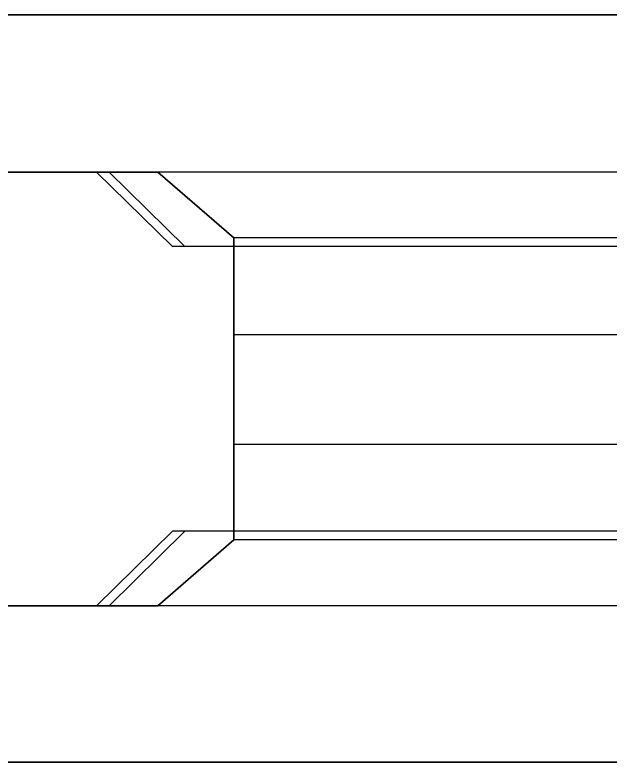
# Model space of a CAD drawing. Extents: x -5.5 to 4.9, y -0.7 to 0.7.
# Drawn here: x -3.71 to -2.934, y -0.487 to 0.487 of the extents above; entities that cross this region are included whole.
import ezdxf

# ---------------------------------------------------------------- set-up
doc = ezdxf.new("R2010")
doc.units = 0
doc.layers.add('ALDOOR', color=17, linetype='CONTINUOUS')
doc.layers.add('DOOR', color=17, linetype='CONTINUOUS')

msp = doc.modelspace()

# ---------------------------------------------------------------- meshes
at = {"layer": 'ALDOOR'}
mesh = msp.add_polyface(dxfattribs=at)
corners = [(-5.5443, -0.4873, -10.722), (-5.5443, -0.4873, 10.1046), (4.8967, -0.4873, -10.722), (4.8967, -0.4873, 10.1046), (4.8967, 0.4873, -10.722), (4.8967, 0.4873, 10.1046), (-5.5443, 0.4873, -10.722), (-5.5443, 0.4873, 10.1046), (-4.7638, -0.4873, -10.5475), (-4.7638, -0.4873, 9.356), (4.18, -0.4873, -10.5475), (4.18, -0.4873, 9.356), (4.18, 0.4873, -10.5475), (4.18, 0.4873, 9.356), (-4.7638, 0.4873, -10.5475), (-4.7638, 0.4873, 9.356)]
mesh.append_faces([[corners[k] for k in face] for face in [(5, 13, 12, 4), (2, 3, 5, 4), (7, 15, 13, 5), (6, 7, 1, 0), (1, 7, 5, 3), (6, 0, 2, 4), (0, 8, 10, 2), (2, 10, 11, 3), (3, 11, 9, 1), (1, 9, 8, 0), (4, 12, 14, 6), (6, 14, 15, 7), (12, 13, 11, 10), (10, 8, 14, 12), (13, 15, 9, 11), (15, 14, 8, 9)]])
at = {"layer": 'DOOR'}
mesh = msp.add_polyface(dxfattribs=at)
corners = [(-4.716, -0.2834, -10.4636), (-4.716, -0.2834, -4.6354), (-4.716, -0.2834, -0.0384), (-4.716, -0.2834, 9.3532), (4.1322, -0.2827, -10.4636), (4.1322, -0.2827, -4.6354), (4.1322, -0.2827, -0.0384), (4.1322, -0.2827, 9.3532), (4.1322, 0.2827, -10.4636), (4.1322, 0.2827, -4.6354), (4.1322, 0.2827, -0.0384), (4.1322, 0.2827, 9.3532), (-4.7161, 0.282, -10.4636), (-4.7161, 0.282, -4.6354), (-4.7161, 0.282, -0.0384), (-4.7161, 0.282, 9.3532), (-3.5876, -0.2833, -8.1765), (-3.5876, -0.2833, -5.2739), (2.8861, -0.2828, -8.1765), (2.8861, -0.2828, -5.2739), (2.886, 0.2826, -8.1765), (2.886, 0.2826, -5.2739), (-3.5876, 0.2821, -8.1765), (-3.5876, 0.2821, -5.2739), (-3.6039, -0.2833, -4.0367), (-3.6039, -0.2833, -1.0754), (2.9714, -0.2828, -4.0367), (2.9714, -0.2828, -1.0754), (2.9714, 0.2826, -4.0367), (2.9714, 0.2826, -1.0754), (-3.6039, 0.2821, -4.0367), (-3.6039, 0.2821, -1.0754), (-3.4887, -0.1863, -8.0776), (-3.4887, -0.1863, -5.3728), (2.7871, -0.1858, -8.0776), (2.7871, -0.1858, -5.3728), (-3.505, -0.1863, -3.9377), (-3.505, -0.1863, -1.1743), (2.8725, -0.1858, -3.9377), (2.8725, -0.1858, -1.1743), (2.7871, 0.1856, -8.0776), (2.7871, 0.1856, -5.3728), (-3.4887, 0.1851, -8.0776), (-3.4887, 0.1851, -5.3728), (2.8724, 0.1856, -3.9377), (2.8724, 0.1856, -1.1743), (-3.505, 0.1851, -3.9377), (-3.505, 0.1851, -1.1743), (-3.5239, -0.2833, 0.2078), (-3.5239, -0.2833, 8.0316), (2.9401, -0.2828, 0.2078), (2.9401, -0.2828, 8.0316), (2.94, 0.2826, 0.2078), (2.94, 0.2826, 8.0316), (-3.5239, 0.2821, 0.2078), (-3.5239, 0.2821, 8.0316), (-3.4249, -0.1976, 0.3067), (-3.4249, -0.1976, 7.9327), (2.8411, -0.1971, 0.3067), (2.8411, -0.1971, 7.9327), (2.8411, 0.1969, 0.3067), (2.8411, 0.1969, 7.9327), (-3.425, 0.1964, 0.3067), (-3.425, 0.1964, 7.9327), (-3.4249, -0.0732, 0.3067), (-3.4249, -0.0732, 7.9327), (2.8411, -0.0727, 0.3067), (2.8411, -0.0727, 7.9327), (2.8411, 0.0706, 0.3067), (2.8411, 0.0706, 7.9327), (-3.4249, 0.0701, 0.3067), (-3.4249, 0.0701, 7.9327), (-4.716, -0.1053, -1.6735), (-4.716, -0.1053, -0.2165), (-4.716, 0.1039, -1.6735), (-4.716, 0.1039, -0.2165), (-4.61, -0.1053, -1.6735), (-4.61, -0.1053, -0.2165), (-4.61, 0.1039, -1.6735), (-4.61, 0.1039, -0.2165), (-4.61, -0.0544, -1.6226), (-4.61, -0.0544, -0.2673), (-4.61, 0.053, -1.6226), (-4.61, 0.053, -0.2673), (-4.7424, -0.0203, -1.6226), (-4.7424, -0.0203, -0.2673), (-4.7424, 0.0188, -1.6226), (-4.7424, 0.0188, -0.2673)]
mesh.append_faces([[corners[k] for k in face] for face in [(32, 33, 35, 34), (36, 37, 39, 38), (55, 63, 61, 53), (4, 5, 9, 8), (5, 6, 10, 9), (6, 7, 11, 10), (40, 41, 43, 42), (44, 45, 47, 46), (53, 61, 60, 52), (12, 13, 1, 0), (86, 87, 85, 84), (14, 15, 3, 2), (3, 15, 11, 7), (12, 0, 4, 8), (0, 16, 18, 4), (4, 18, 19, 5), (5, 19, 17, 1), (1, 17, 16, 0), (8, 20, 22, 12), (12, 22, 23, 13), (13, 23, 21, 9), (9, 21, 20, 8), (1, 24, 26, 5), (5, 26, 27, 6), (6, 27, 25, 2), (2, 25, 24, 1), (9, 28, 30, 13), (13, 30, 31, 14), (14, 31, 29, 10), (10, 29, 28, 9), (16, 32, 34, 18), (18, 34, 35, 19), (19, 35, 33, 17), (17, 33, 32, 16), (24, 36, 38, 26), (26, 38, 39, 27), (27, 39, 37, 25), (25, 37, 36, 24), (20, 40, 42, 22), (22, 42, 43, 23), (23, 43, 41, 21), (21, 41, 40, 20), (28, 44, 46, 30), (30, 46, 47, 31), (31, 47, 45, 29), (29, 45, 44, 28), (2, 48, 50, 6), (6, 50, 51, 7), (7, 51, 49, 3), (3, 49, 48, 2), (10, 52, 54, 14), (14, 54, 55, 15), (15, 55, 53, 11), (11, 53, 52, 10), (48, 56, 58, 50), (50, 58, 59, 51), (51, 59, 57, 49), (49, 57, 56, 48), (52, 60, 62, 54), (54, 62, 63, 55), (71, 65, 67, 69), (58, 56, 64, 66), (59, 58, 66, 67), (71, 63, 62, 70), (65, 57, 59, 67), (70, 62, 60, 68), (66, 68, 69, 67), (64, 56, 57, 65), (69, 61, 63, 71), (70, 64, 65, 71), (68, 66, 64, 70), (68, 60, 61, 69), (68, 70, 71, 69), (64, 66, 64, 66), (66, 64, 65, 67), (13, 74, 72, 1), (1, 72, 73, 2), (2, 73, 75, 14), (14, 75, 74, 13), (74, 78, 76, 72), (72, 76, 77, 73), (73, 77, 79, 75), (75, 79, 78, 74), (78, 82, 80, 76), (76, 80, 81, 77), (77, 81, 83, 79), (79, 83, 82, 78), (82, 86, 84, 80), (80, 84, 85, 81), (81, 85, 87, 83), (83, 87, 86, 82)]])

doc.saveas('drawing.dxf')
